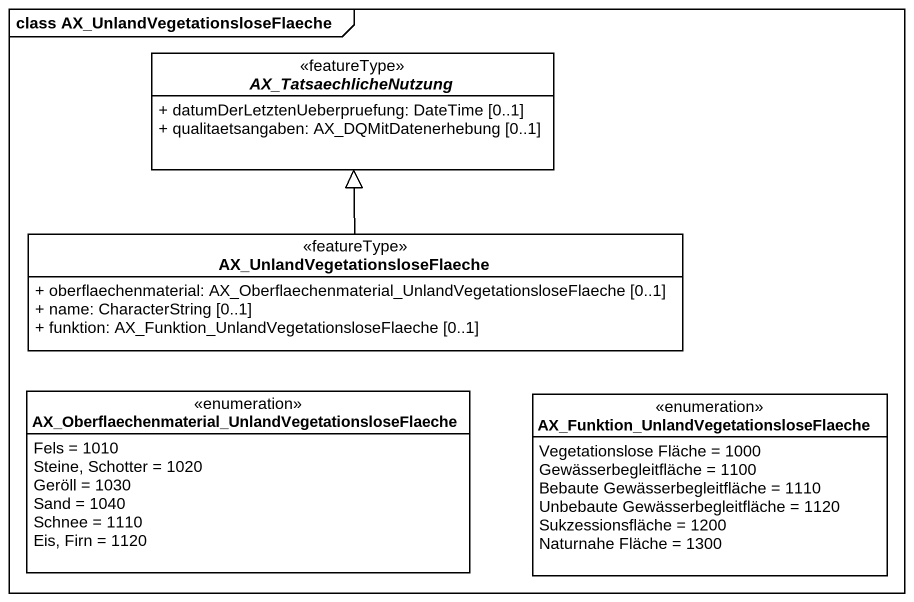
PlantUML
@startuml
mainframe class AX_UnlandVegetationsloseFlaeche
hide circle
hide empty members
skinparam classAttributeIconSize 0
abstract class AX_TatsaechlicheNutzung <<featureType>> {
  + datumDerLetztenUeberpruefung: DateTime [0..1]
  + qualitaetsangaben: AX_DQMitDatenerhebung [0..1]
}
class "AX_UnlandVegetationsloseFlaeche" as AX_UnlandVegetationsloseFlae <<featureType>> {
  + oberflaechenmaterial: AX_Oberflaechenmaterial_UnlandVegetationsloseFlaeche [0..1]
  + name: CharacterString [0..1]
  + funktion: AX_Funktion_UnlandVegetationsloseFlaeche [0..1]
}
enum "AX_Oberflaechenmaterial_UnlandVegetationsloseFlaeche" as AX_Oberflaechenmaterial {
  Fels = 1010
  Steine, Schotter = 1020
  Geröll = 1030
  Sand = 1040
  Schnee = 1110
  Eis, Firn = 1120
}
enum "AX_Funktion_UnlandVegetationsloseFlaeche" as AX_Funktion {
  Vegetationslose Fläche = 1000
  Gewässerbegleitfläche = 1100
  Bebaute Gewässerbegleitfläche = 1110
  Unbebaute Gewässerbegleitfläche = 1120
  Sukzessionsfläche = 1200
  Naturnahe Fläche = 1300
}
AX_UnlandVegetationsloseFlae -up-|> AX_TatsaechlicheNutzung
@enduml
